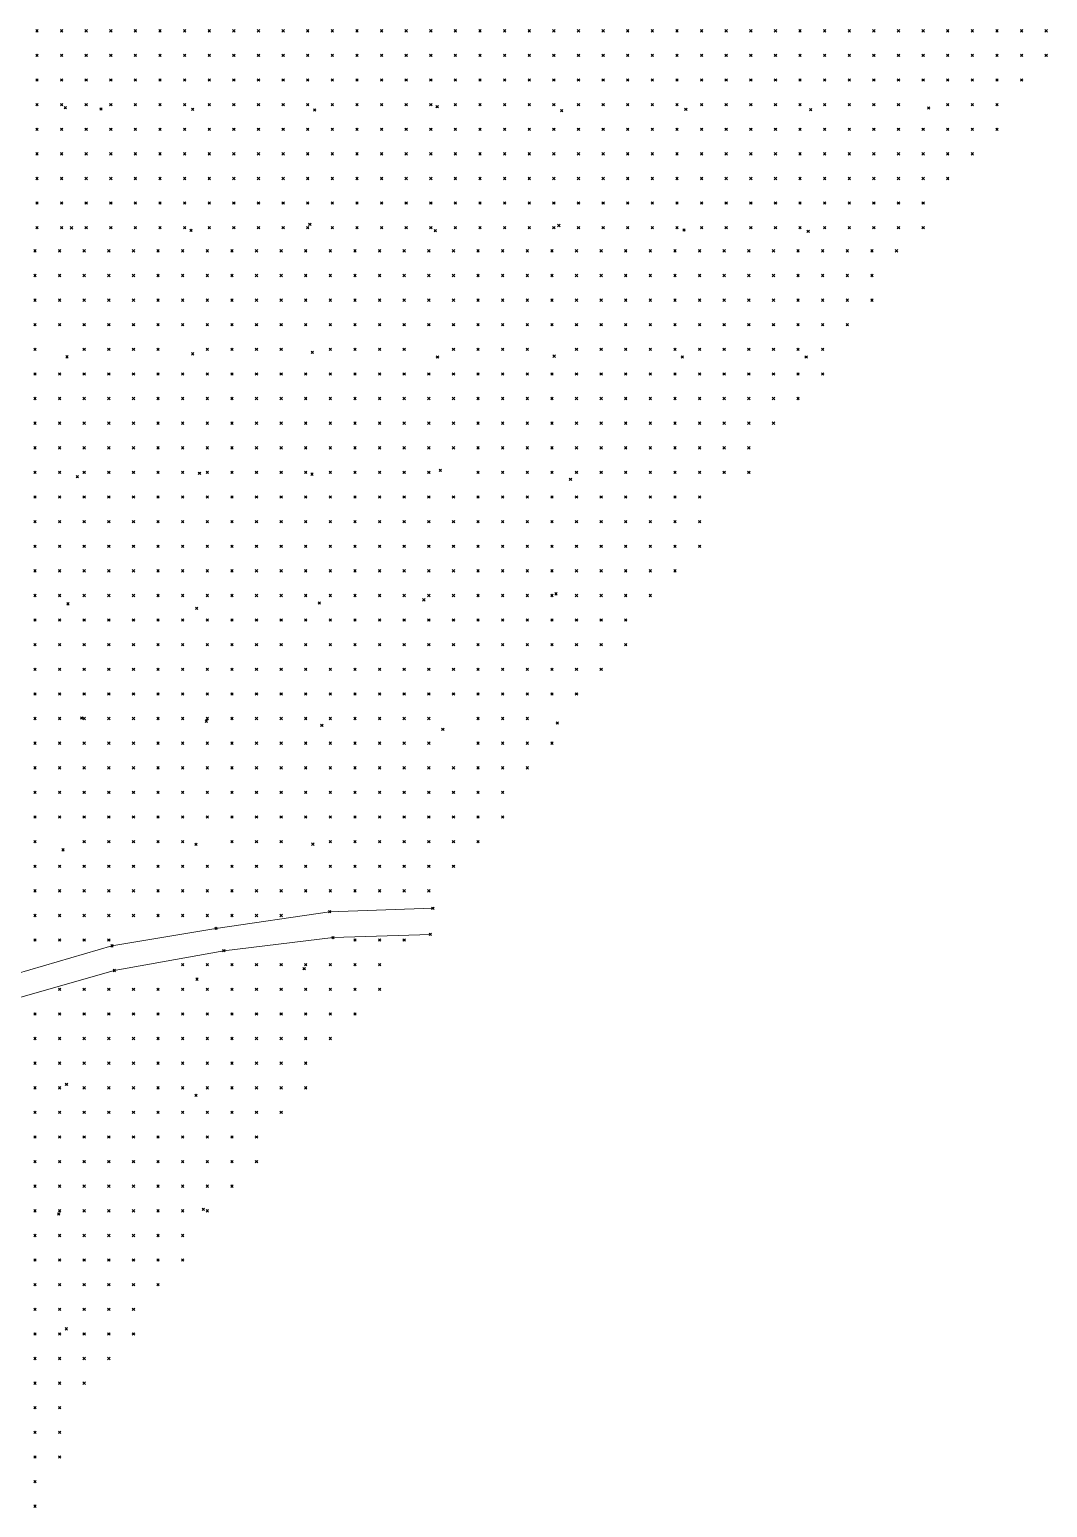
# Model space of a CAD drawing. Header units: metres. Extents: x 441556 to 446409, y 432338 to 461058.
# Drawn here: x 445462.9 to 445587, y 437409.3 to 437589.4 of the extents above; entities that cross this region are included whole.
import ezdxf

# ---------------------------------------------------------------- set-up
doc = ezdxf.new("R2010")
doc.units = ezdxf.units.M
doc.header["$MEASUREMENT"] = 0
doc.header["$PDMODE"] = 35
doc.header["$PDSIZE"] = 0.15
for name, color, linetype, lineweight in [('DTM-BRE-RevN_GRP_DRUM PAMANT', 2, 'Continuous', 0), ('DTM-BRE-RevN_GRP_DRUM PIATRA', 2, 'Continuous', 0), ('DTM-NOK-RevN_LIDAR_co_lidar', 91, 'Continuous', 0), ('DTM-NOK-RevN_RTK', 32, 'Continuous', 0)]:
    doc.layers.add(name, color=color, linetype=linetype, lineweight=lineweight)

msp = doc.modelspace()

# ---------------------------------------------------------------- linework, layer by layer
at = {"layer": 'DTM-BRE-RevN_GRP_DRUM PAMANT'}
for p, q in [((445486.591, 437477.17, 347.529), (445499.908, 437478.76, 349.474)), ((445499.908, 437478.76, 349.474), (445511.762, 437479.16, 351.502)), ((445473.249, 437474.756, 345.551), (445486.591, 437477.17, 347.529)), ((445460.869, 437471.206, 343.677), (445473.249, 437474.756, 345.551))]:
    msp.add_line(p, q, dxfattribs=at)
at = {"layer": 'DTM-BRE-RevN_GRP_DRUM PIATRA'}
for p, q in [((445499.482, 437481.918, 349.419), (445485.64, 437479.881, 347.504)), ((445512.057, 437482.338, 351.572), (445499.482, 437481.918, 349.419)), ((445485.64, 437479.881, 347.504), (445472.971, 437477.754, 345.607)), ((445472.971, 437477.754, 345.607), (445459.635, 437473.846, 343.597))]:
    msp.add_line(p, q, dxfattribs=at)
at = {"layer": 'DTM-NOK-RevN_LIDAR_co_lidar'}
for p in [(445463.828, 437589.262, 342.715), (445466.828, 437589.262, 343.122), (445469.827, 437589.262, 343.585), (445472.827, 437589.262, 343.969), (445475.826, 437589.262, 344.445), (445478.825, 437589.262, 345.171), (445481.825, 437589.262, 345.447), (445484.824, 437589.262, 345.702), (445487.823, 437589.262, 346.002), (445490.823, 437589.262, 346.379), (445493.822, 437589.262, 346.895), (445496.822, 437589.262, 347.328), (445499.821, 437589.262, 347.715), (445502.82, 437589.262, 348.146), (445505.82, 437589.262, 348.522), (445508.819, 437589.262, 348.829), (445511.818, 437589.262, 349.148), (445514.818, 437589.262, 349.53), (445517.817, 437589.262, 349.852), (445520.817, 437589.262, 350.186), (445523.816, 437589.262, 350.531), (445526.815, 437589.262, 350.886), (445529.815, 437589.262, 351.22), (445532.814, 437589.262, 351.619), (445535.813, 437589.262, 352.117), (445538.813, 437589.262, 352.717), (445541.812, 437589.262, 353.323), (445544.812, 437589.262, 353.876), (445547.811, 437589.262, 354.215), (445550.81, 437589.262, 354.526), (445553.81, 437589.262, 354.957), (445556.809, 437589.262, 355.396), (445559.808, 437589.262, 355.828), (445562.808, 437589.262, 356.145), (445565.807, 437589.262, 356.323), (445568.807, 437589.262, 356.741), (445571.806, 437589.262, 357.322), (445574.805, 437589.262, 357.799), (445577.805, 437589.262, 358.223), (445580.804, 437589.262, 358.55), (445583.803, 437589.262, 358.999), (445586.803, 437589.262, 359.371), (445463.828, 437586.262, 342.775), (445466.828, 437586.262, 343.196), (445469.827, 437586.262, 343.62), (445472.827, 437586.262, 344.013), (445475.826, 437586.262, 344.61), (445478.825, 437586.262, 345.216), (445481.825, 437586.262, 345.439), (445484.824, 437586.262, 345.712), (445487.823, 437586.262, 346.027), (445490.823, 437586.262, 346.399), (445493.822, 437586.262, 346.924), (445496.822, 437586.262, 347.364), (445499.821, 437586.262, 347.79), (445502.82, 437586.262, 348.244), (445505.82, 437586.262, 348.565), (445508.819, 437586.262, 348.906), (445511.818, 437586.262, 349.303), (445514.818, 437586.262, 349.664), (445517.817, 437586.262, 349.993), (445520.817, 437586.262, 350.319), (445523.816, 437586.262, 350.644), (445526.815, 437586.262, 350.995), (445529.815, 437586.262, 351.338), (445532.814, 437586.262, 351.718), (445535.813, 437586.262, 352.241), (445538.813, 437586.262, 352.903), (445541.812, 437586.262, 353.43), (445544.812, 437586.262, 353.943), (445547.811, 437586.262, 354.317), (445550.81, 437586.262, 354.731), (445553.81, 437586.262, 355.258), (445556.809, 437586.262, 355.585), (445559.808, 437586.262, 356.015), (445562.808, 437586.262, 356.043), (445565.807, 437586.262, 356.252), (445568.807, 437586.262, 356.577), (445571.806, 437586.262, 357.002), (445574.805, 437586.262, 357.416), (445577.805, 437586.262, 357.863), (445580.804, 437586.262, 358.14), (445583.803, 437586.262, 358.862), (445586.803, 437586.262, 359.539), (445463.828, 437583.263, 342.815), (445466.828, 437583.263, 343.285), (445469.827, 437583.263, 343.665), (445472.827, 437583.263, 344.103), (445475.826, 437583.263, 344.88), (445478.825, 437583.263, 345.241), (445481.825, 437583.263, 345.461), (445484.824, 437583.263, 345.736), (445487.823, 437583.263, 346.067), (445490.823, 437583.263, 346.473), (445493.822, 437583.263, 346.929), (445496.822, 437583.263, 347.321), (445499.821, 437583.263, 347.776), (445502.82, 437583.263, 348.298), (445505.82, 437583.263, 348.596), (445508.819, 437583.263, 348.962), (445511.818, 437583.263, 349.425), (445514.818, 437583.263, 349.764), (445517.817, 437583.263, 350.115), (445520.817, 437583.263, 350.454), (445523.816, 437583.263, 350.76), (445526.815, 437583.263, 351.098), (445529.815, 437583.263, 351.463), (445532.814, 437583.263, 351.858), (445535.813, 437583.263, 352.416), (445538.813, 437583.263, 353.07), (445541.812, 437583.263, 353.558), (445544.812, 437583.263, 353.974), (445547.811, 437583.263, 354.316), (445550.81, 437583.263, 354.887), (445553.81, 437583.263, 355.378), (445556.809, 437583.263, 355.599), (445559.808, 437583.263, 355.956), (445562.808, 437583.263, 356.191), (445565.807, 437583.263, 356.407), (445568.807, 437583.263, 356.397), (445571.806, 437583.263, 356.643), (445574.805, 437583.263, 357.017), (445577.805, 437583.263, 357.41), (445580.804, 437583.263, 358.045), (445583.803, 437583.263, 358.788), (445463.828, 437580.264, 342.895), (445466.828, 437580.264, 343.379), (445469.827, 437580.264, 343.729), (445472.827, 437580.264, 344.246), (445475.826, 437580.264, 344.983), (445478.825, 437580.264, 345.245), (445481.825, 437580.264, 345.464), (445484.824, 437580.264, 345.769), (445487.823, 437580.264, 346.083), (445490.823, 437580.264, 346.503), (445493.822, 437580.264, 346.942), (445496.822, 437580.264, 347.333), (445499.821, 437580.264, 347.802), (445502.82, 437580.264, 348.275), (445505.82, 437580.264, 348.59), (445508.819, 437580.264, 349), (445511.818, 437580.264, 349.464), (445514.818, 437580.264, 349.838), (445517.817, 437580.264, 350.224), (445520.817, 437580.264, 350.592), (445523.816, 437580.264, 350.905), (445526.815, 437580.264, 351.223), (445529.815, 437580.264, 351.604), (445532.814, 437580.264, 352.017), (445535.813, 437580.264, 352.555), (445538.813, 437580.264, 353.256), (445541.812, 437580.264, 353.655), (445544.812, 437580.264, 354.009), (445547.811, 437580.264, 354.416), (445550.81, 437580.264, 355.149), (445553.81, 437580.264, 355.37), (445556.809, 437580.264, 355.668), (445559.808, 437580.264, 356.045), (445562.808, 437580.264, 356.276), (445565.807, 437580.264, 356.503), (445568.807, 437580.264, 356.367), (445574.805, 437580.264, 356.676), (445577.805, 437580.264, 357.173), (445580.804, 437580.264, 357.803), (445463.828, 437577.264, 343.009), (445466.828, 437577.264, 343.436), (445469.827, 437577.264, 343.787), (445472.827, 437577.264, 344.418), (445475.826, 437577.264, 344.987), (445478.825, 437577.264, 345.235), (445481.825, 437577.264, 345.487), (445484.824, 437577.264, 345.807), (445487.823, 437577.264, 346.126), (445490.823, 437577.264, 346.553), (445493.822, 437577.264, 346.934), (445496.822, 437577.264, 347.373), (445499.821, 437577.264, 347.887), (445502.82, 437577.264, 348.27), (445505.82, 437577.264, 348.587), (445508.819, 437577.264, 348.996), (445511.818, 437577.264, 349.458), (445514.818, 437577.264, 349.848), (445517.817, 437577.264, 350.236), (445520.817, 437577.264, 350.643), (445523.816, 437577.264, 350.994), (445526.815, 437577.264, 351.351), (445529.815, 437577.264, 351.711), (445532.814, 437577.264, 352.175), (445535.813, 437577.264, 352.788), (445538.813, 437577.264, 353.325), (445541.812, 437577.264, 353.695), (445544.812, 437577.264, 354.019), (445547.811, 437577.264, 354.555), (445550.81, 437577.264, 355.122), (445553.81, 437577.264, 355.397), (445556.809, 437577.264, 355.7), (445559.808, 437577.264, 356.014), (445562.808, 437577.264, 356.099), (445565.807, 437577.264, 356.209), (445568.807, 437577.264, 356.221), (445571.806, 437577.264, 356.292), (445574.805, 437577.264, 356.541), (445577.805, 437577.264, 356.928), (445580.804, 437577.264, 357.629), (445463.828, 437574.265, 343.105), (445466.828, 437574.265, 343.495), (445469.827, 437574.265, 343.89), (445472.827, 437574.265, 344.566), (445475.826, 437574.265, 344.957), (445478.825, 437574.265, 345.215), (445481.825, 437574.265, 345.483), (445484.824, 437574.265, 345.817), (445487.823, 437574.265, 346.157), (445490.823, 437574.265, 346.554), (445493.822, 437574.265, 346.932), (445496.822, 437574.265, 347.396), (445499.821, 437574.265, 347.95), (445502.82, 437574.265, 348.288), (445505.82, 437574.265, 348.601), (445508.819, 437574.265, 348.999), (445511.818, 437574.265, 349.45), (445514.818, 437574.265, 349.841), (445517.817, 437574.265, 350.247), (445520.817, 437574.265, 350.678), (445523.816, 437574.265, 351.05), (445526.815, 437574.265, 351.45), (445529.815, 437574.265, 351.86), (445532.814, 437574.265, 352.359), (445535.813, 437574.265, 352.99), (445538.813, 437574.265, 353.428), (445541.812, 437574.265, 353.781), (445544.812, 437574.265, 354.066), (445547.811, 437574.265, 354.81), (445550.81, 437574.265, 355.119), (445553.81, 437574.265, 355.477), (445556.809, 437574.265, 355.803), (445559.808, 437574.265, 356.05), (445562.808, 437574.265, 356.161), (445565.807, 437574.265, 356.147), (445568.807, 437574.265, 356.133), (445571.806, 437574.265, 356.147), (445574.805, 437574.265, 356.446), (445577.805, 437574.265, 356.864), (445463.828, 437571.266, 343.206), (445466.828, 437571.266, 343.636), (445469.827, 437571.266, 344.051), (445472.827, 437571.266, 344.653), (445475.826, 437571.266, 344.935), (445478.825, 437571.266, 345.189), (445481.825, 437571.266, 345.497), (445484.824, 437571.266, 345.828), (445487.823, 437571.266, 346.213), (445490.823, 437571.266, 346.569), (445493.822, 437571.266, 346.929), (445496.822, 437571.266, 347.433), (445499.821, 437571.266, 348.009), (445502.82, 437571.266, 348.266), (445505.82, 437571.266, 348.587), (445508.819, 437571.266, 349.024), (445511.818, 437571.266, 349.452), (445514.818, 437571.266, 349.871), (445517.817, 437571.266, 350.279), (445520.817, 437571.266, 350.668), (445523.816, 437571.266, 351.069), (445526.815, 437571.266, 351.475), (445529.815, 437571.266, 351.958), (445532.814, 437571.266, 352.487), (445535.813, 437571.266, 353.105), (445538.813, 437571.266, 353.517), (445541.812, 437571.266, 353.837), (445544.812, 437571.266, 354.316), (445547.811, 437571.266, 354.97), (445550.81, 437571.266, 355.251), (445553.81, 437571.266, 355.545), (445556.809, 437571.266, 355.842), (445559.808, 437571.266, 356.055), (445562.808, 437571.266, 356.099), (445565.807, 437571.266, 356.121), (445568.807, 437571.266, 356.071), (445571.806, 437571.266, 356.08), (445574.805, 437571.266, 356.389), (445463.828, 437568.266, 343.249), (445466.828, 437568.266, 343.743), (445469.827, 437568.266, 344.263), (445472.827, 437568.266, 344.655), (445475.826, 437568.266, 344.925), (445478.825, 437568.266, 345.208), (445481.825, 437568.266, 345.534), (445484.824, 437568.266, 345.851), (445487.823, 437568.266, 346.239), (445490.823, 437568.266, 346.602), (445493.822, 437568.266, 346.971), (445496.822, 437568.266, 347.48), (445499.821, 437568.266, 347.997), (445502.82, 437568.266, 348.267), (445505.82, 437568.266, 348.568), (445508.819, 437568.266, 348.999), (445511.818, 437568.266, 349.411), (445514.818, 437568.266, 349.857), (445517.817, 437568.266, 350.274), (445520.817, 437568.266, 350.653), (445523.816, 437568.266, 351.086), (445526.815, 437568.266, 351.526), (445529.815, 437568.266, 352.02), (445532.814, 437568.266, 352.605), (445535.813, 437568.266, 353.175), (445538.813, 437568.266, 353.555), (445541.812, 437568.266, 353.912), (445544.812, 437568.266, 354.561), (445547.811, 437568.266, 354.913), (445550.81, 437568.266, 355.307), (445553.81, 437568.266, 355.611), (445556.809, 437568.266, 355.947), (445559.808, 437568.266, 356.11), (445562.808, 437568.266, 356.078), (445565.807, 437568.266, 356.048), (445568.807, 437568.266, 355.963), (445571.806, 437568.266, 356.07), (445463.828, 437565.267, 343.263), (445466.828, 437565.267, 343.769), (445469.827, 437565.267, 344.405), (445472.827, 437565.267, 344.689), (445475.826, 437565.267, 344.959), (445478.825, 437565.267, 345.269), (445481.825, 437565.267, 345.585), (445484.824, 437565.267, 345.915), (445487.823, 437565.267, 346.314), (445490.823, 437565.267, 346.646), (445493.822, 437565.267, 347.044), (445496.822, 437565.267, 347.536), (445499.821, 437565.267, 347.941), (445502.82, 437565.267, 348.241), (445505.82, 437565.267, 348.6), (445508.819, 437565.267, 349.018), (445511.818, 437565.267, 349.421), (445514.818, 437565.267, 349.852), (445517.817, 437565.267, 350.292), (445520.817, 437565.267, 350.668), (445523.816, 437565.267, 351.145), (445526.815, 437565.267, 351.603), (445529.815, 437565.267, 352.121), (445532.814, 437565.267, 352.801), (445535.813, 437565.267, 353.309), (445538.813, 437565.267, 353.608), (445541.812, 437565.267, 353.974), (445544.812, 437565.267, 354.64), (445547.811, 437565.267, 354.926), (445550.81, 437565.267, 355.358), (445553.81, 437565.267, 355.728), (445556.809, 437565.267, 356.001), (445559.808, 437565.267, 356.064), (445562.808, 437565.267, 356.025), (445565.807, 437565.267, 355.935), (445568.807, 437565.267, 355.954), (445571.806, 437565.267, 356.019), (445463.587, 437562.443, 343.161), (445466.586, 437562.443, 343.852), (445469.586, 437562.443, 344.304), (445472.585, 437562.443, 344.522), (445475.584, 437562.443, 344.784), (445478.584, 437562.443, 345.145), (445481.583, 437562.443, 345.515), (445484.583, 437562.443, 345.859), (445487.582, 437562.443, 346.187), (445490.581, 437562.443, 346.565), (445493.581, 437562.443, 347.031), (445496.58, 437562.443, 347.448), (445499.579, 437562.443, 347.756), (445502.579, 437562.443, 348.081), (445505.578, 437562.443, 348.509), (445508.578, 437562.443, 348.955), (445511.577, 437562.443, 349.366), (445514.576, 437562.443, 349.747), (445517.576, 437562.443, 350.179), (445520.575, 437562.443, 350.714), (445523.574, 437562.443, 351.203), (445526.574, 437562.443, 351.584), (445529.573, 437562.443, 351.897), (445532.573, 437562.443, 352.444), (445535.572, 437562.443, 353.208), (445538.571, 437562.443, 353.739), (445541.571, 437562.443, 354.073), (445544.57, 437562.443, 354.414), (445547.569, 437562.443, 354.81), (445550.569, 437562.443, 355.208), (445553.568, 437562.443, 355.585), (445556.568, 437562.443, 356.024), (445559.567, 437562.443, 356.515), (445562.566, 437562.443, 356.874), (445565.566, 437562.443, 357.342), (445568.565, 437562.443, 358.041), (445463.587, 437559.443, 343.339), (445466.586, 437559.443, 343.976), (445469.586, 437559.443, 344.333), (445472.585, 437559.443, 344.597), (445475.584, 437559.443, 344.905), (445478.584, 437559.443, 345.225), (445481.583, 437559.443, 345.575), (445484.583, 437559.443, 345.95), (445487.582, 437559.443, 346.291), (445490.581, 437559.443, 346.663), (445493.581, 437559.443, 347.181), (445496.58, 437559.443, 347.587), (445499.579, 437559.443, 347.831), (445502.579, 437559.443, 348.159), (445505.578, 437559.443, 348.605), (445508.578, 437559.443, 349.07), (445511.577, 437559.443, 349.486), (445514.576, 437559.443, 349.903), (445517.576, 437559.443, 350.312), (445520.575, 437559.443, 350.774), (445523.574, 437559.443, 351.243), (445526.574, 437559.443, 351.703), (445529.573, 437559.443, 352.185), (445532.573, 437559.443, 352.762), (445535.572, 437559.443, 353.289), (445538.571, 437559.443, 353.726), (445541.571, 437559.443, 354.042), (445544.57, 437559.443, 354.378), (445547.569, 437559.443, 354.739), (445550.569, 437559.443, 355.182), (445553.568, 437559.443, 355.6), (445556.568, 437559.443, 355.956), (445559.567, 437559.443, 356.352), (445562.566, 437559.443, 356.766), (445565.566, 437559.443, 357.255), (445463.587, 437556.444, 343.676), (445466.586, 437556.444, 344.147), (445469.586, 437556.444, 344.353), (445472.585, 437556.444, 344.645), (445475.584, 437556.444, 345.025), (445478.584, 437556.444, 345.376), (445481.583, 437556.444, 345.764), (445484.583, 437556.444, 346.126), (445487.582, 437556.444, 346.431), (445490.581, 437556.444, 346.783), (445493.581, 437556.444, 347.283), (445496.58, 437556.444, 347.71), (445499.579, 437556.444, 347.963), (445502.579, 437556.444, 348.279), (445505.578, 437556.444, 348.738), (445508.578, 437556.444, 349.178), (445511.577, 437556.444, 349.583), (445514.576, 437556.444, 349.98), (445517.576, 437556.444, 350.402), (445520.575, 437556.444, 350.883), (445523.574, 437556.444, 351.35), (445526.574, 437556.444, 351.813), (445529.573, 437556.444, 352.394), (445532.573, 437556.444, 352.954), (445535.572, 437556.444, 353.356), (445538.571, 437556.444, 353.732), (445541.571, 437556.444, 354.093), (445544.57, 437556.444, 354.464), (445547.569, 437556.444, 354.819), (445550.569, 437556.444, 355.243), (445553.568, 437556.444, 355.643), (445556.568, 437556.444, 356.028), (445559.567, 437556.444, 356.425), (445562.566, 437556.444, 356.923), (445565.566, 437556.444, 357.462), (445463.587, 437553.445, 344.023), (445466.586, 437553.445, 344.206), (445469.586, 437553.445, 344.38), (445472.585, 437553.445, 344.686), (445475.584, 437553.445, 345.08), (445478.584, 437553.445, 345.496), (445481.583, 437553.445, 345.866), (445484.583, 437553.445, 346.219), (445487.582, 437553.445, 346.576), (445490.581, 437553.445, 346.965), (445493.581, 437553.445, 347.423), (445496.58, 437553.445, 347.781), (445499.579, 437553.445, 348.08), (445502.579, 437553.445, 348.368), (445505.578, 437553.445, 348.86), (445508.578, 437553.445, 349.313), (445511.577, 437553.445, 349.699), (445514.576, 437553.445, 350.093), (445517.576, 437553.445, 350.561), (445520.575, 437553.445, 351.051), (445523.574, 437553.445, 351.474), (445526.574, 437553.445, 351.903), (445529.573, 437553.445, 352.489), (445532.573, 437553.445, 353.039), (445535.572, 437553.445, 353.428), (445538.571, 437553.445, 353.798), (445541.571, 437553.445, 354.174), (445544.57, 437553.445, 354.581), (445547.569, 437553.445, 354.967), (445550.569, 437553.445, 355.351), (445553.568, 437553.445, 355.76), (445556.568, 437553.445, 356.096), (445559.567, 437553.445, 356.522), (445562.566, 437553.445, 357.032), (445463.587, 437550.445, 344.122), (445469.586, 437550.445, 344.372), (445472.585, 437550.445, 344.72), (445475.584, 437550.445, 345.091), (445478.584, 437550.445, 345.525), (445484.583, 437550.445, 346.301), (445487.582, 437550.445, 346.7), (445490.581, 437550.445, 347.169), (445493.581, 437550.445, 347.55), (445499.579, 437550.445, 348.193), (445502.579, 437550.445, 348.589), (445505.578, 437550.445, 349.059), (445508.578, 437550.445, 349.397), (445514.576, 437550.445, 350.304), (445517.576, 437550.445, 350.673), (445520.575, 437550.445, 351.093), (445523.574, 437550.445, 351.385), (445529.573, 437550.445, 352.716), (445532.573, 437550.445, 353.227), (445535.572, 437550.445, 353.5), (445538.571, 437550.445, 353.889), (445541.571, 437550.445, 354.281), (445544.57, 437550.445, 354.688), (445547.569, 437550.445, 355.088), (445550.569, 437550.445, 355.499), (445553.568, 437550.445, 355.905), (445556.568, 437550.445, 356.284), (445559.567, 437550.445, 356.691), (445463.587, 437547.446, 344.091), (445466.586, 437547.446, 344.171), (445469.586, 437547.446, 344.408), (445472.585, 437547.446, 344.763), (445475.584, 437547.446, 345.153), (445478.584, 437547.446, 345.558), (445481.583, 437547.446, 345.975), (445484.583, 437547.446, 346.388), (445487.582, 437547.446, 346.709), (445490.581, 437547.446, 347.129), (445493.581, 437547.446, 347.444), (445496.58, 437547.446, 347.869), (445499.579, 437547.446, 348.404), (445502.579, 437547.446, 348.859), (445505.578, 437547.446, 349.225), (445508.578, 437547.446, 349.604), (445511.577, 437547.446, 350.148), (445514.576, 437547.446, 350.526), (445517.576, 437547.446, 350.858), (445520.575, 437547.446, 351.244), (445523.574, 437547.446, 351.511), (445526.574, 437547.446, 352.219), (445529.573, 437547.446, 353.05), (445532.573, 437547.446, 353.344), (445535.572, 437547.446, 353.57), (445538.571, 437547.446, 353.926), (445541.571, 437547.446, 354.354), (445544.57, 437547.446, 354.748), (445547.569, 437547.446, 355.233), (445550.569, 437547.446, 355.725), (445553.568, 437547.446, 356.111), (445556.568, 437547.446, 356.488), (445559.567, 437547.446, 356.901), (445463.587, 437544.447, 344.034), (445466.586, 437544.447, 344.256), (445469.586, 437544.447, 344.56), (445472.585, 437544.447, 344.919), (445475.584, 437544.447, 345.316), (445478.584, 437544.447, 345.763), (445481.583, 437544.447, 346.258), (445484.583, 437544.447, 346.602), (445487.582, 437544.447, 346.851), (445490.581, 437544.447, 347.35), (445493.581, 437544.447, 347.671), (445496.58, 437544.447, 348.139), (445499.579, 437544.447, 348.765), (445502.579, 437544.447, 349.176), (445505.578, 437544.447, 349.581), (445508.578, 437544.447, 350.073), (445511.577, 437544.447, 350.445), (445514.576, 437544.447, 350.68), (445517.576, 437544.447, 351.073), (445520.575, 437544.447, 351.489), (445523.574, 437544.447, 351.753), (445526.574, 437544.447, 352.504), (445529.573, 437544.447, 353.217), (445532.573, 437544.447, 353.399), (445535.572, 437544.447, 353.642), (445538.571, 437544.447, 354), (445541.571, 437544.447, 354.51), (445544.57, 437544.447, 354.966), (445547.569, 437544.447, 355.378), (445550.569, 437544.447, 355.747), (445553.568, 437544.447, 356.224), (445556.568, 437544.447, 356.716), (445463.587, 437541.447, 343.999), (445466.586, 437541.447, 344.291), (445469.586, 437541.447, 344.634), (445472.585, 437541.447, 344.997), (445475.584, 437541.447, 345.356), (445478.584, 437541.447, 345.765), (445481.583, 437541.447, 346.261), (445484.583, 437541.447, 346.658), (445487.582, 437541.447, 347.058), (445490.581, 437541.447, 347.538), (445493.581, 437541.447, 347.941), (445496.58, 437541.447, 348.477), (445499.579, 437541.447, 348.995), (445502.579, 437541.447, 349.448), (445505.578, 437541.447, 349.902), (445508.578, 437541.447, 350.342), (445511.577, 437541.447, 350.651), (445514.576, 437541.447, 350.896), (445517.576, 437541.447, 351.282), (445520.575, 437541.447, 351.709), (445523.574, 437541.447, 352.161), (445526.574, 437541.447, 352.773), (445529.573, 437541.447, 353.27), (445532.573, 437541.447, 353.456), (445535.572, 437541.447, 353.747), (445538.571, 437541.447, 354.127), (445541.571, 437541.447, 354.781), (445544.57, 437541.447, 355.154), (445547.569, 437541.447, 355.381), (445550.569, 437541.447, 355.86), (445553.568, 437541.447, 356.54), (445463.587, 437538.448, 343.954), (445466.586, 437538.448, 344.299), (445469.586, 437538.448, 344.653), (445472.585, 437538.448, 344.988), (445475.584, 437538.448, 345.372), (445478.584, 437538.448, 345.799), (445481.583, 437538.448, 346.266), (445484.583, 437538.448, 346.678), (445487.582, 437538.448, 347.093), (445490.581, 437538.448, 347.559), (445493.581, 437538.448, 348.068), (445496.58, 437538.448, 348.618), (445499.579, 437538.448, 349.049), (445502.579, 437538.448, 349.486), (445505.578, 437538.448, 349.916), (445508.578, 437538.448, 350.353), (445511.577, 437538.448, 350.706), (445514.576, 437538.448, 351.067), (445517.576, 437538.448, 351.498), (445520.575, 437538.448, 351.968), (445523.574, 437538.448, 352.383), (445526.574, 437538.448, 352.96), (445529.573, 437538.448, 353.383), (445532.573, 437538.448, 353.562), (445535.572, 437538.448, 353.848), (445538.571, 437538.448, 354.24), (445541.571, 437538.448, 354.91), (445544.57, 437538.448, 355.419), (445547.569, 437538.448, 355.643), (445550.569, 437538.448, 356.2), (445463.587, 437535.448, 343.917), (445466.586, 437535.448, 344.244), (445469.586, 437535.448, 344.619), (445472.585, 437535.448, 344.979), (445475.584, 437535.448, 345.286), (445478.584, 437535.448, 345.771), (445481.583, 437535.448, 346.276), (445484.583, 437535.448, 346.663), (445487.582, 437535.448, 347.096), (445490.581, 437535.448, 347.595), (445493.581, 437535.448, 348.163), (445496.58, 437535.448, 348.668), (445499.579, 437535.448, 349.081), (445502.579, 437535.448, 349.449), (445505.578, 437535.448, 349.845), (445508.578, 437535.448, 350.291), (445511.577, 437535.448, 350.678), (445517.576, 437535.448, 351.568), (445520.575, 437535.448, 352.089), (445523.574, 437535.448, 352.436), (445526.574, 437535.448, 352.985), (445529.573, 437535.448, 353.413), (445532.573, 437535.448, 353.712), (445535.572, 437535.448, 354.095), (445538.571, 437535.448, 354.52), (445541.571, 437535.448, 355.127), (445544.57, 437535.448, 355.596), (445547.569, 437535.448, 356.136), (445550.569, 437535.448, 356.682), (445463.587, 437532.449, 343.968), (445466.586, 437532.449, 344.288), (445469.586, 437532.449, 344.634), (445472.585, 437532.449, 344.94), (445475.584, 437532.449, 345.224), (445478.584, 437532.449, 345.679), (445481.583, 437532.449, 346.189), (445484.583, 437532.449, 346.552), (445487.582, 437532.449, 347.011), (445490.581, 437532.449, 347.588), (445493.581, 437532.449, 348.201), (445496.58, 437532.449, 348.718), (445499.579, 437532.449, 349.12), (445502.579, 437532.449, 349.472), (445505.578, 437532.449, 349.907), (445508.578, 437532.449, 350.348), (445511.577, 437532.449, 350.754), (445514.576, 437532.449, 351.178), (445517.576, 437532.449, 351.612), (445520.575, 437532.449, 352.102), (445523.574, 437532.449, 352.564), (445526.574, 437532.449, 353.063), (445529.573, 437532.449, 353.456), (445532.573, 437532.449, 353.846), (445535.572, 437532.449, 354.305), (445538.571, 437532.449, 354.818), (445541.571, 437532.449, 355.352), (445544.57, 437532.449, 355.774), (445463.587, 437529.45, 343.977), (445466.586, 437529.45, 344.322), (445469.586, 437529.45, 344.663), (445472.585, 437529.45, 344.953), (445475.584, 437529.45, 345.291), (445478.584, 437529.45, 345.72), (445481.583, 437529.45, 346.136), (445484.583, 437529.45, 346.5), (445487.582, 437529.45, 346.975), (445490.581, 437529.45, 347.603), (445493.581, 437529.45, 348.216), (445496.58, 437529.45, 348.684), (445499.579, 437529.45, 349.08), (445502.579, 437529.45, 349.476), (445505.578, 437529.45, 349.906), (445508.578, 437529.45, 350.359), (445511.577, 437529.45, 350.834), (445514.576, 437529.45, 351.257), (445517.576, 437529.45, 351.692), (445520.575, 437529.45, 352.167), (445523.574, 437529.45, 352.664), (445526.574, 437529.45, 353.149), (445529.573, 437529.45, 353.554), (445532.573, 437529.45, 353.977), (445535.572, 437529.45, 354.46), (445538.571, 437529.45, 354.98), (445541.571, 437529.45, 355.433), (445544.57, 437529.45, 355.836), (445463.587, 437526.45, 343.92), (445466.586, 437526.45, 344.253), (445469.586, 437526.45, 344.612), (445472.585, 437526.45, 344.958), (445475.584, 437526.45, 345.364), (445478.584, 437526.45, 345.802), (445481.583, 437526.45, 346.195), (445484.583, 437526.45, 346.515), (445487.582, 437526.45, 347.111), (445490.581, 437526.45, 347.806), (445493.581, 437526.45, 348.316), (445496.58, 437526.45, 348.699), (445499.579, 437526.45, 349.048), (445502.579, 437526.45, 349.404), (445505.578, 437526.45, 349.809), (445508.578, 437526.45, 350.359), (445511.577, 437526.45, 350.855), (445514.576, 437526.45, 351.252), (445517.576, 437526.45, 351.729), (445520.575, 437526.45, 352.256), (445523.574, 437526.45, 352.745), (445526.574, 437526.45, 353.172), (445529.573, 437526.45, 353.608), (445532.573, 437526.45, 354.06), (445535.572, 437526.45, 354.548), (445538.571, 437526.45, 355.057), (445541.571, 437526.45, 355.46), (445544.57, 437526.45, 355.86), (445463.587, 437523.451, 343.884), (445466.586, 437523.451, 344.244), (445469.586, 437523.451, 344.573), (445472.585, 437523.451, 344.932), (445475.584, 437523.451, 345.347), (445478.584, 437523.451, 345.778), (445481.583, 437523.451, 346.199), (445484.583, 437523.451, 346.575), (445487.582, 437523.451, 347.218), (445490.581, 437523.451, 347.937), (445493.581, 437523.451, 348.426), (445496.58, 437523.451, 348.767), (445499.579, 437523.451, 349.091), (445502.579, 437523.451, 349.456), (445505.578, 437523.451, 349.86), (445508.578, 437523.451, 350.367), (445511.577, 437523.451, 350.838), (445514.576, 437523.451, 351.245), (445517.576, 437523.451, 351.747), (445520.575, 437523.451, 352.286), (445523.574, 437523.451, 352.758), (445526.574, 437523.451, 353.181), (445529.573, 437523.451, 353.681), (445532.573, 437523.451, 354.135), (445535.572, 437523.451, 354.563), (445538.571, 437523.451, 355.009), (445541.571, 437523.451, 355.39), (445463.587, 437520.452, 343.849), (445466.586, 437520.452, 344.251), (445469.586, 437520.452, 344.596), (445472.585, 437520.452, 344.949), (445475.584, 437520.452, 345.375), (445478.584, 437520.452, 345.798), (445481.583, 437520.452, 346.205), (445484.583, 437520.452, 346.659), (445487.582, 437520.452, 347.204), (445490.581, 437520.452, 347.9), (445493.581, 437520.452, 348.423), (445496.58, 437520.452, 348.769), (445499.579, 437520.452, 349.101), (445502.579, 437520.452, 349.501), (445505.578, 437520.452, 349.959), (445508.578, 437520.452, 350.442), (445511.577, 437520.452, 350.897), (445514.576, 437520.452, 351.353), (445517.576, 437520.452, 351.85), (445520.575, 437520.452, 352.322), (445523.574, 437520.452, 352.753), (445526.574, 437520.452, 353.212), (445529.573, 437520.452, 353.696), (445532.573, 437520.452, 354.109), (445535.572, 437520.452, 354.506), (445538.571, 437520.452, 354.915), (445463.587, 437517.452, 343.865), (445466.586, 437517.452, 344.25), (445469.586, 437517.452, 344.577), (445472.585, 437517.452, 344.947), (445475.584, 437517.452, 345.375), (445478.584, 437517.452, 345.81), (445481.583, 437517.452, 346.225), (445484.583, 437517.452, 346.674), (445487.582, 437517.452, 347.18), (445490.581, 437517.452, 347.91), (445493.581, 437517.452, 348.416), (445496.58, 437517.452, 348.718), (445499.579, 437517.452, 349.032), (445502.579, 437517.452, 349.437), (445505.578, 437517.452, 349.908), (445508.578, 437517.452, 350.405), (445511.577, 437517.452, 350.892), (445514.576, 437517.452, 351.377), (445517.576, 437517.452, 351.876), (445520.575, 437517.452, 352.332), (445523.574, 437517.452, 352.767), (445526.574, 437517.452, 353.24), (445529.573, 437517.452, 353.673), (445532.573, 437517.452, 354.072), (445535.572, 437517.452, 354.472), (445463.587, 437514.453, 343.867), (445466.586, 437514.453, 344.226), (445469.586, 437514.453, 344.614), (445472.585, 437514.453, 345.037), (445475.584, 437514.453, 345.441), (445478.584, 437514.453, 345.833), (445481.583, 437514.453, 346.198), (445484.583, 437514.453, 346.628), (445487.582, 437514.453, 347.272), (445490.581, 437514.453, 347.98), (445493.581, 437514.453, 348.407), (445496.58, 437514.453, 348.704), (445499.579, 437514.453, 349.026), (445502.579, 437514.453, 349.454), (445505.578, 437514.453, 349.906), (445508.578, 437514.453, 350.356), (445511.577, 437514.453, 350.828), (445514.576, 437514.453, 351.318), (445517.576, 437514.453, 351.785), (445520.575, 437514.453, 352.204), (445523.574, 437514.453, 352.636), (445526.574, 437514.453, 353.151), (445529.573, 437514.453, 353.626), (445532.573, 437514.453, 354.033), (445535.572, 437514.453, 354.424), (445463.587, 437511.453, 343.876), (445466.586, 437511.453, 344.227), (445469.586, 437511.453, 344.62), (445472.585, 437511.453, 345.108), (445475.584, 437511.453, 345.515), (445478.584, 437511.453, 345.884), (445481.583, 437511.453, 346.213), (445484.583, 437511.453, 346.915), (445487.582, 437511.453, 347.608), (445490.581, 437511.453, 348.046), (445493.581, 437511.453, 348.359), (445496.58, 437511.453, 348.656), (445499.579, 437511.453, 349.003), (445502.579, 437511.453, 349.424), (445505.578, 437511.453, 349.891), (445508.578, 437511.453, 350.33), (445511.577, 437511.453, 350.77), (445514.576, 437511.453, 351.219), (445517.576, 437511.453, 351.666), (445520.575, 437511.453, 352.103), (445523.574, 437511.453, 352.531), (445526.574, 437511.453, 353.06), (445529.573, 437511.453, 353.548), (445532.573, 437511.453, 353.967), (445463.587, 437508.454, 343.894), (445466.586, 437508.454, 344.258), (445469.586, 437508.454, 344.738), (445472.585, 437508.454, 345.187), (445475.584, 437508.454, 345.541), (445478.584, 437508.454, 345.906), (445481.583, 437508.454, 346.245), (445484.583, 437508.454, 346.976), (445487.582, 437508.454, 347.672), (445490.581, 437508.454, 348.046), (445493.581, 437508.454, 348.323), (445496.58, 437508.454, 348.621), (445499.579, 437508.454, 348.992), (445502.579, 437508.454, 349.435), (445505.578, 437508.454, 349.891), (445508.578, 437508.454, 350.298), (445511.577, 437508.454, 350.71), (445514.576, 437508.454, 351.143), (445517.576, 437508.454, 351.571), (445520.575, 437508.454, 352.024), (445523.574, 437508.454, 352.552), (445526.574, 437508.454, 353.079), (445529.573, 437508.454, 353.513), (445463.587, 437505.455, 343.873), (445466.586, 437505.455, 344.283), (445469.586, 437505.455, 344.746), (445472.585, 437505.455, 345.171), (445475.584, 437505.455, 345.555), (445478.584, 437505.455, 345.968), (445481.583, 437505.455, 346.404), (445484.583, 437505.455, 346.997), (445487.582, 437505.455, 347.588), (445490.581, 437505.455, 347.983), (445493.581, 437505.455, 348.275), (445496.58, 437505.455, 348.59), (445499.579, 437505.455, 348.993), (445502.579, 437505.455, 349.449), (445505.578, 437505.455, 349.901), (445508.578, 437505.455, 350.303), (445511.577, 437505.455, 350.698), (445517.576, 437505.455, 351.513), (445520.575, 437505.455, 351.948), (445523.574, 437505.455, 352.507), (445463.587, 437502.455, 343.883), (445466.586, 437502.455, 344.293), (445469.586, 437502.455, 344.751), (445472.585, 437502.455, 345.187), (445475.584, 437502.455, 345.588), (445478.584, 437502.455, 346.067), (445481.583, 437502.455, 346.576), (445484.583, 437502.455, 347.111), (445487.582, 437502.455, 347.587), (445490.581, 437502.455, 347.946), (445493.581, 437502.455, 348.264), (445496.58, 437502.455, 348.585), (445499.579, 437502.455, 348.997), (445502.579, 437502.455, 349.434), (445505.578, 437502.455, 349.888), (445508.578, 437502.455, 350.298), (445511.577, 437502.455, 350.68), (445517.576, 437502.455, 351.53), (445520.575, 437502.455, 351.946), (445523.574, 437502.455, 352.536), (445526.574, 437502.455, 353.075), (445463.587, 437499.456, 343.851), (445466.586, 437499.456, 344.34), (445469.586, 437499.456, 344.83), (445472.585, 437499.456, 345.261), (445475.584, 437499.456, 345.644), (445478.584, 437499.456, 346.103), (445481.583, 437499.456, 346.643), (445484.583, 437499.456, 347.165), (445487.582, 437499.456, 347.578), (445490.581, 437499.456, 347.945), (445493.581, 437499.456, 348.292), (445496.58, 437499.456, 348.627), (445499.579, 437499.456, 349.045), (445502.579, 437499.456, 349.467), (445505.578, 437499.456, 349.889), (445508.578, 437499.456, 350.284), (445511.577, 437499.456, 350.647), (445514.576, 437499.456, 351.154), (445517.576, 437499.456, 351.587), (445520.575, 437499.456, 352.05), (445523.574, 437499.456, 352.619), (445463.587, 437496.457, 343.857), (445466.586, 437496.457, 344.358), (445469.586, 437496.457, 344.813), (445472.585, 437496.457, 345.251), (445475.584, 437496.457, 345.678), (445478.584, 437496.457, 346.175), (445481.583, 437496.457, 346.729), (445484.583, 437496.457, 347.22), (445487.582, 437496.457, 347.571), (445490.581, 437496.457, 347.916), (445493.581, 437496.457, 348.274), (445496.58, 437496.457, 348.613), (445499.579, 437496.457, 349.045), (445502.579, 437496.457, 349.486), (445505.578, 437496.457, 349.904), (445508.578, 437496.457, 350.296), (445511.577, 437496.457, 350.735), (445514.576, 437496.457, 351.218), (445517.576, 437496.457, 351.653), (445520.575, 437496.457, 352.154), (445463.587, 437493.457, 343.856), (445466.586, 437493.457, 344.39), (445469.586, 437493.457, 344.854), (445472.585, 437493.457, 345.294), (445475.584, 437493.457, 345.71), (445478.584, 437493.457, 346.22), (445481.583, 437493.457, 346.746), (445484.583, 437493.457, 347.195), (445487.582, 437493.457, 347.551), (445490.581, 437493.457, 347.891), (445493.581, 437493.457, 348.248), (445496.58, 437493.457, 348.654), (445499.579, 437493.457, 349.098), (445502.579, 437493.457, 349.5), (445505.578, 437493.457, 349.922), (445508.578, 437493.457, 350.377), (445511.577, 437493.457, 350.83), (445514.576, 437493.457, 351.341), (445517.576, 437493.457, 351.791), (445520.575, 437493.457, 352.329), (445463.587, 437490.458, 343.842), (445469.586, 437490.458, 344.916), (445472.585, 437490.458, 345.399), (445475.584, 437490.458, 345.833), (445478.584, 437490.458, 346.373), (445481.583, 437490.458, 346.817), (445487.582, 437490.458, 347.579), (445490.581, 437490.458, 347.902), (445493.581, 437490.458, 348.264), (445499.579, 437490.458, 349.224), (445502.579, 437490.458, 349.565), (445505.578, 437490.458, 350.05), (445508.578, 437490.458, 350.544), (445511.577, 437490.458, 351.025), (445514.576, 437490.458, 351.562), (445517.576, 437490.458, 352.052), (445463.587, 437487.458, 344.038), (445466.586, 437487.458, 344.493), (445469.586, 437487.458, 345.076), (445472.585, 437487.458, 345.51), (445475.584, 437487.458, 345.935), (445478.584, 437487.458, 346.481), (445481.583, 437487.458, 346.975), (445484.583, 437487.458, 347.37), (445487.582, 437487.458, 347.712), (445490.581, 437487.458, 348.025), (445493.581, 437487.458, 348.449), (445496.58, 437487.458, 348.964), (445499.579, 437487.458, 349.363), (445502.579, 437487.458, 349.705), (445505.578, 437487.458, 350.202), (445508.578, 437487.458, 350.693), (445511.577, 437487.458, 351.197), (445514.576, 437487.458, 351.727), (445463.587, 437484.459, 344.16), (445466.586, 437484.459, 344.58), (445469.586, 437484.459, 345.039), (445472.585, 437484.459, 345.462), (445475.584, 437484.459, 345.921), (445478.584, 437484.459, 346.437), (445481.583, 437484.459, 346.949), (445484.583, 437484.459, 347.336), (445487.582, 437484.459, 347.636), (445490.581, 437484.459, 347.973), (445493.581, 437484.459, 348.427), (445496.58, 437484.459, 348.894), (445499.579, 437484.459, 349.314), (445502.579, 437484.459, 349.714), (445505.578, 437484.459, 350.206), (445508.578, 437484.459, 350.716), (445511.577, 437484.459, 351.223), (445463.587, 437481.46, 344.212), (445466.586, 437481.46, 344.586), (445469.586, 437481.46, 344.975), (445472.585, 437481.46, 345.373), (445475.584, 437481.46, 345.823), (445478.584, 437481.46, 346.348), (445481.583, 437481.46, 346.856), (445484.583, 437481.46, 347.245), (445487.582, 437481.46, 347.545), (445490.581, 437481.46, 347.928), (445493.581, 437481.46, 348.4), (445463.587, 437478.46, 344.214), (445466.586, 437478.46, 344.596), (445469.586, 437478.46, 344.982), (445472.585, 437478.46, 345.383), (445502.579, 437478.46, 349.774), (445505.578, 437478.46, 350.265), (445508.578, 437478.46, 350.757), (445481.583, 437475.461, 346.792), (445484.583, 437475.461, 347.164), (445487.582, 437475.461, 347.46), (445490.581, 437475.461, 347.848), (445493.581, 437475.461, 348.336), (445496.58, 437475.461, 348.795), (445499.579, 437475.461, 349.264), (445502.579, 437475.461, 349.8), (445505.578, 437475.461, 350.27), (445466.586, 437472.462, 344.462), (445469.586, 437472.462, 344.875), (445472.585, 437472.462, 345.284), (445475.584, 437472.462, 345.699), (445478.584, 437472.462, 346.202), (445481.583, 437472.462, 346.73), (445484.583, 437472.462, 347.123), (445487.582, 437472.462, 347.44), (445490.581, 437472.462, 347.815), (445493.581, 437472.462, 348.28), (445496.58, 437472.462, 348.721), (445499.579, 437472.462, 349.175), (445502.579, 437472.462, 349.705), (445505.578, 437472.462, 350.211), (445463.587, 437469.462, 343.965), (445466.586, 437469.462, 344.403), (445469.586, 437469.462, 344.828), (445472.585, 437469.462, 345.223), (445475.584, 437469.462, 345.652), (445478.584, 437469.462, 346.218), (445481.583, 437469.462, 346.73), (445484.583, 437469.462, 347.062), (445487.582, 437469.462, 347.373), (445490.581, 437469.462, 347.785), (445493.581, 437469.462, 348.244), (445496.58, 437469.462, 348.649), (445499.579, 437469.462, 349.034), (445502.579, 437469.462, 349.5), (445463.587, 437466.463, 343.914), (445466.586, 437466.463, 344.388), (445469.586, 437466.463, 344.801), (445472.585, 437466.463, 345.164), (445475.584, 437466.463, 345.596), (445478.584, 437466.463, 346.168), (445481.583, 437466.463, 346.704), (445484.583, 437466.463, 347.063), (445487.582, 437466.463, 347.381), (445490.581, 437466.463, 347.788), (445493.581, 437466.463, 348.231), (445496.58, 437466.463, 348.61), (445499.579, 437466.463, 348.931), (445463.587, 437463.463, 343.905), (445466.586, 437463.463, 344.391), (445469.586, 437463.463, 344.807), (445472.585, 437463.463, 345.15), (445475.584, 437463.463, 345.549), (445478.584, 437463.463, 346.052), (445481.583, 437463.463, 346.553), (445484.583, 437463.463, 346.971), (445487.582, 437463.463, 347.355), (445490.581, 437463.463, 347.774), (445493.581, 437463.463, 348.245), (445496.58, 437463.463, 348.657), (445463.587, 437460.464, 343.903), (445466.586, 437460.464, 344.378), (445469.586, 437460.464, 344.778), (445472.585, 437460.464, 345.14), (445475.584, 437460.464, 345.56), (445478.584, 437460.464, 346.038), (445481.583, 437460.464, 346.544), (445484.583, 437460.464, 346.996), (445487.582, 437460.464, 347.393), (445490.581, 437460.464, 347.795), (445493.581, 437460.464, 348.252), (445496.58, 437460.464, 348.699), (445463.587, 437457.465, 343.869), (445466.586, 437457.465, 344.322), (445469.586, 437457.465, 344.774), (445472.585, 437457.465, 345.206), (445475.584, 437457.465, 345.633), (445478.584, 437457.465, 346.112), (445481.583, 437457.465, 346.697), (445484.583, 437457.465, 347.194), (445487.582, 437457.465, 347.581), (445490.581, 437457.465, 347.945), (445493.581, 437457.465, 348.347), (445463.587, 437454.465, 343.862), (445466.586, 437454.465, 344.415), (445469.586, 437454.465, 344.912), (445472.585, 437454.465, 345.327), (445475.584, 437454.465, 345.713), (445478.584, 437454.465, 346.174), (445481.583, 437454.465, 346.745), (445484.583, 437454.465, 347.252), (445487.582, 437454.465, 347.686), (445490.581, 437454.465, 348.08), (445463.587, 437451.466, 343.725), (445466.586, 437451.466, 344.363), (445469.586, 437451.466, 344.939), (445472.585, 437451.466, 345.398), (445475.584, 437451.466, 345.77), (445478.584, 437451.466, 346.188), (445481.583, 437451.466, 346.714), (445484.583, 437451.466, 347.216), (445487.582, 437451.466, 347.668), (445490.581, 437451.466, 348.101), (445463.587, 437448.467, 343.424), (445466.586, 437448.467, 344.219), (445469.586, 437448.467, 344.885), (445472.585, 437448.467, 345.372), (445475.584, 437448.467, 345.758), (445478.584, 437448.467, 346.192), (445481.583, 437448.467, 346.703), (445484.583, 437448.467, 347.203), (445487.582, 437448.467, 347.66), (445463.587, 437445.467, 343.024), (445466.586, 437445.467, 343.941), (445469.586, 437445.467, 344.732), (445472.585, 437445.467, 345.318), (445475.584, 437445.467, 345.753), (445478.584, 437445.467, 346.223), (445481.583, 437445.467, 346.715), (445484.583, 437445.467, 347.17), (445463.587, 437442.468, 342.607), (445466.586, 437442.468, 343.597), (445469.586, 437442.468, 344.51), (445472.585, 437442.468, 345.197), (445475.584, 437442.468, 345.701), (445478.584, 437442.468, 346.211), (445481.583, 437442.468, 346.678), (445463.587, 437439.468, 342.115), (445466.586, 437439.468, 343.154), (445469.586, 437439.468, 344.146), (445472.585, 437439.468, 344.934), (445475.584, 437439.468, 345.525), (445478.584, 437439.468, 346.096), (445481.583, 437439.468, 346.555), (445463.587, 437436.469, 341.575), (445466.586, 437436.469, 342.648), (445469.586, 437436.469, 343.74), (445472.585, 437436.469, 344.624), (445475.584, 437436.469, 345.318), (445478.584, 437436.469, 345.953), (445463.587, 437433.47, 341.188), (445466.586, 437433.47, 342.277), (445469.586, 437433.47, 343.418), (445472.585, 437433.47, 344.385), (445475.584, 437433.47, 345.146), (445463.587, 437430.47, 340.821), (445466.586, 437430.47, 341.949), (445469.586, 437430.47, 343.21), (445472.585, 437430.47, 344.286), (445475.584, 437430.47, 345.114), (445463.587, 437427.471, 340.576), (445466.586, 437427.471, 341.689), (445469.586, 437427.471, 343), (445472.585, 437427.471, 344.145), (445463.587, 437424.471, 340.334), (445466.586, 437424.471, 341.518), (445469.586, 437424.471, 342.908), (445463.587, 437421.472, 340.229), (445466.586, 437421.472, 341.356), (445463.587, 437418.473, 340.209), (445466.586, 437418.473, 340.966), (445463.587, 437415.473, 340.222), (445466.586, 437415.473, 340.809), (445463.587, 437412.474, 340.094), (445463.587, 437409.475, 339.778)]:
    msp.add_point(p, dxfattribs=at)
at = {"layer": 'DTM-NOK-RevN_RTK'}
for p in [(445467.289, 437579.887, 343.165), (445471.624, 437579.736, 343.669), (445482.804, 437579.698, 345.417), (445497.667, 437579.618, 347.307), (445512.595, 437580.009, 349.553), (445527.762, 437579.539, 351.467), (445542.888, 437579.686, 353.95), (445558.097, 437579.647, 355.774), (445572.483, 437579.859, 358.374), (445468.031, 437565.258, 344.011), (445482.607, 437564.94, 345.443), (445497.079, 437565.673, 347.592), (445512.362, 437564.9, 349.529), (445527.414, 437565.532, 351.797), (445542.676, 437564.978, 354.134), (445557.796, 437564.82, 356.049), (445497.384, 437550.074, 347.954), (445467.493, 437549.529, 344.217), (445482.797, 437549.901, 346.127), (445512.625, 437549.5, 350.178), (445526.844, 437549.611, 352.203), (445542.463, 437549.52, 354.55), (445557.551, 437549.513, 356.587), (445512.98, 437535.69, 351.052), (445468.749, 437534.919, 344.512), (445483.631, 437535.348, 346.514), (445497.345, 437535.227, 348.989), (445528.831, 437534.6, 353.446), (445467.601, 437519.439, 344.379), (445498.238, 437519.524, 348.906), (445510.961, 437519.919, 350.874), (445527.071, 437520.653, 353.445), (445483.285, 437518.884, 346.417), (445469.263, 437505.514, 344.715), (445484.47, 437505.143, 347.046), (445498.544, 437504.622, 348.927), (445513.278, 437504.143, 351.057), (445527.234, 437504.902, 353.361), (445467.01, 437489.459, 344.409), (445483.198, 437490.125, 347.113), (445497.438, 437490.147, 349.198), (445499.482, 437481.918, 349.419), (445512.057, 437482.338, 351.572), (445485.64, 437479.881, 347.504), (445499.908, 437478.76, 349.474), (445511.762, 437479.16, 351.502), (445472.971, 437477.754, 345.607), (445486.591, 437477.17, 347.529), (445473.249, 437474.756, 345.551), (445496.382, 437474.971, 348.89), (445483.331, 437473.69, 347.122), (445467.423, 437460.876, 344.562), (445483.21, 437459.548, 346.831), (445484.096, 437445.657, 347.203), (445466.48, 437445.074, 344.029), (445467.408, 437431.089, 342.496)]:
    msp.add_point(p, dxfattribs=at)

doc.saveas('drawing.dxf')
